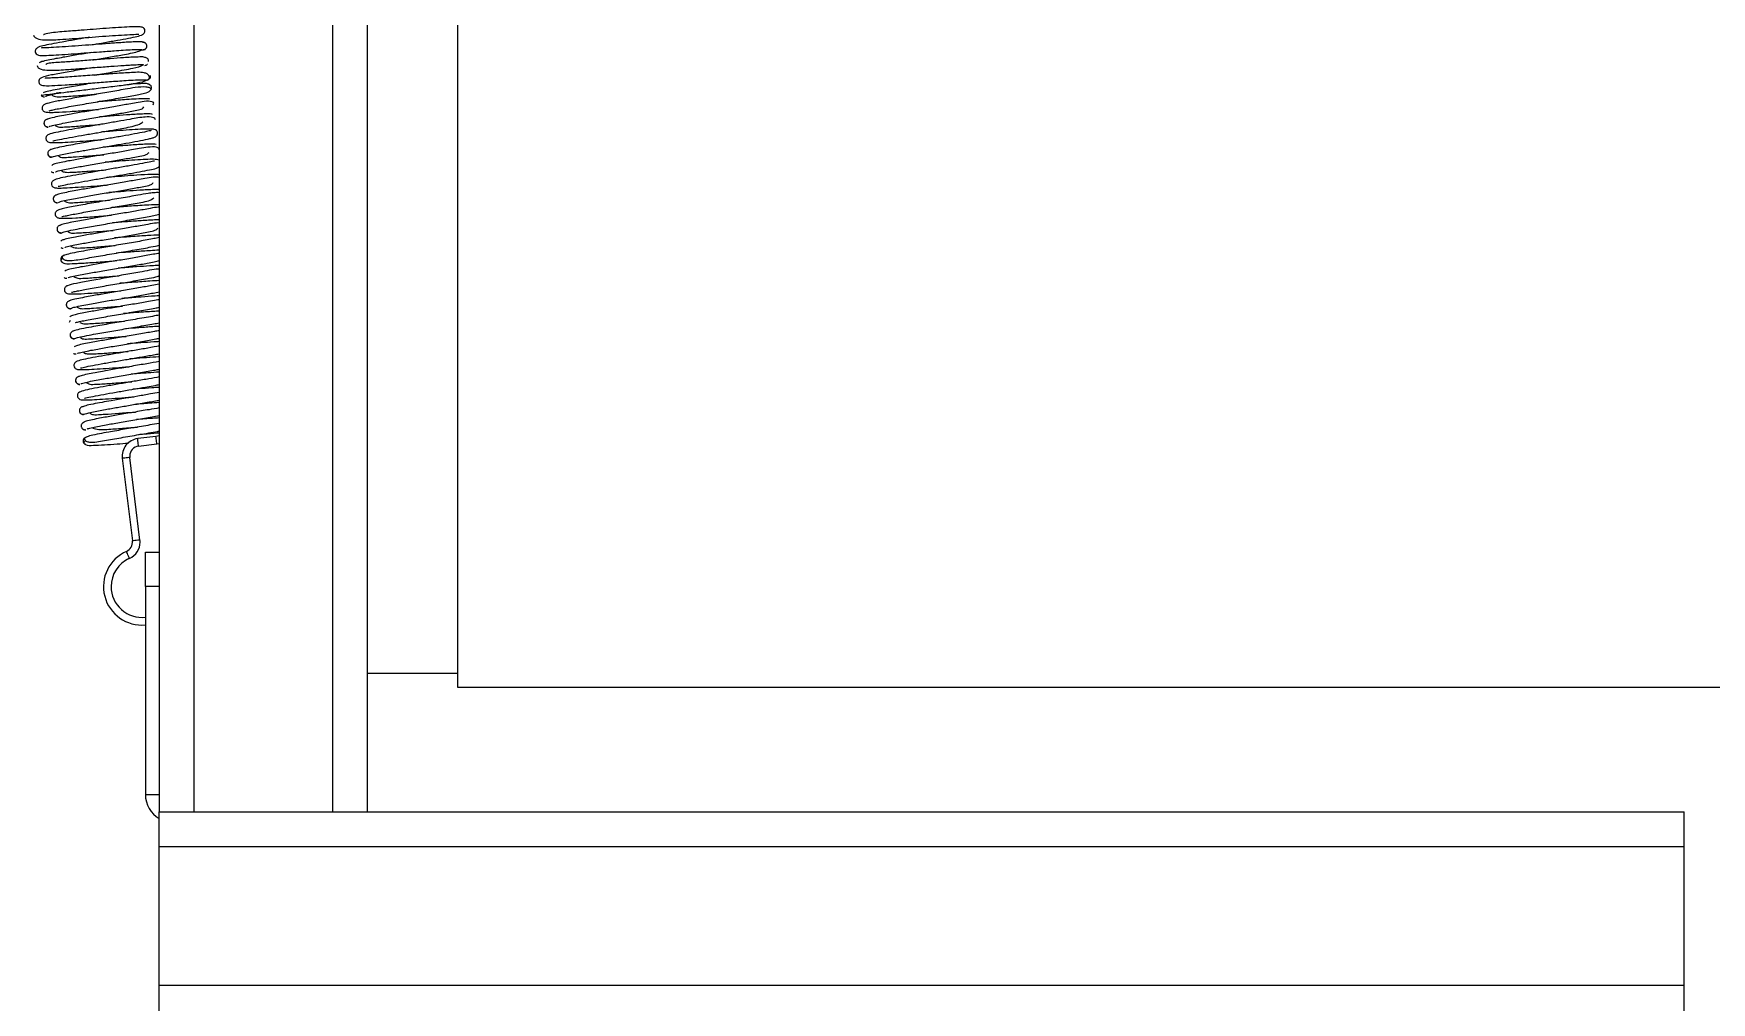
# Model space of a CAD drawing. Header units: millimetres. Extents: x 6622 to 532820, y 3370 to 359312.
# Drawn here: x 462666.9 to 462908.9, y 313597.5 to 313737.3 of the extents above; entities that cross this region are included whole.
import ezdxf

# ---------------------------------------------------------------- set-up
doc = ezdxf.new("R2010")
doc.units = ezdxf.units.MM

# ---------------------------------------------------------------- blocks, each defined once
blk = doc.blocks.new('A$C6F3A12F4')
at = {"color": 2, "linetype": 'Continuous', "lineweight": 25}
for p, q in [((982.2, 1428), (982.2, 1614)), ((1000.2, 1415), (1000.2, 1605)), ((1005.2, 1605), (1000.2, 1605)), ((1005.2, 1385), (1005.2, 1605)), ((1025.2, 1605), (1005.2, 1605)), ((1025.2, 1385), (1025.2, 1605)), ((1030.2, 1605), (1025.2, 1605)), ((67.2, 1428), (982.2, 1428)), ((980.2, 1415), (980.2, 1428)), ((600.2, 1415), (1000.2, 1415)), ((1000.2, 1410), (1000.2, 1415)), ((600.2, 1410), (1000.2, 1410)), ((1000.2, 1390), (1000.2, 1410)), ((600.2, 1390), (1000.2, 1390)), ((1000.2, 1385), (1000.2, 1390)), ((600.2, 1385), (1000.2, 1385)), ((945.95, 1385), (946.02, 1384.52)), ((947.11, 1384.65), (947.06, 1385)), ((947.43, 1382.02), (947.11, 1384.65)), ((962.7, 1383), (962.7, 1385)), ((967.7, 1385), (967.7, 1383)), ((997.7, 1383), (997.7, 1385)), ((1005.2, 1385), (1000.2, 1385)), ((1025.2, 1385), (1005.2, 1385)), ((1030.2, 1385), (1025.2, 1385)), ((946.02, 1384.52), (946.34, 1381.89)), ((960.97, 1382.22), (949.05, 1380.76)), ((967.7, 1383), (962.7, 1383)), ((967.7, 1383), (997.7, 1383)), ((949.18, 1379.67), (961.1, 1381.13)), ((929.29, 1372.16), (929.58, 1372))]:
    blk.add_line(p, q, dxfattribs=at)
at = {"color": 2, "linetype": 'Continuous', "lineweight": 25, "flags": 128}
for points in [[(947.11, 1384.65), (947.07, 1384.65), (946.95, 1384.63), (946.77, 1384.61), (946.56, 1384.58), (946.35, 1384.56), (946.18, 1384.54), (946.06, 1384.52), (946.02, 1384.52)], [(960.97, 1382.22), (960.97, 1382.18), (960.99, 1382.06), (961.01, 1381.89), (961.03, 1381.68), (961.06, 1381.47), (961.08, 1381.29), (961.09, 1381.17), (961.1, 1381.13)], [(947.43, 1382.02), (947.39, 1382.02), (947.27, 1382), (947.09, 1381.98), (946.88, 1381.96), (946.68, 1381.93), (946.5, 1381.91), (946.38, 1381.89), (946.34, 1381.89)], [(949.05, 1380.76), (949.05, 1380.72), (949.07, 1380.6), (949.09, 1380.42), (949.11, 1380.21), (949.14, 1380.01), (949.16, 1379.83), (949.18, 1379.71), (949.18, 1379.67), (949.18, 1379.67)], [(963.61, 1380.71), (963.57, 1380.7), (963.47, 1380.65), (963.3, 1380.58), (963.11, 1380.49), (962.92, 1380.41), (962.75, 1380.34), (962.64, 1380.29), (962.61, 1380.27), (962.61, 1380.27)]]:
    blk.add_lwpolyline(points, dxfattribs=at)
at = {"color": 2, "linetype": 'Continuous', "lineweight": 25}
for centre, radius, start, end in [((997.7, 1387), 4, 270, 330), ((961.28, 1379.69), 2.55, 90, 97), ((961.28, 1379.69), 2.55, 23.6015, 90), ((967.69, 1382.5), 5.55, 203.6015, 5.2203), ((967.69, 1382.5), 4.45, 270, 6.5158), ((948.87, 1382.2), 2.55, 187, 277), ((948.87, 1382.2), 1.45, 187, 270), ((948.87, 1382.2), 1.45, 270, 277), ((961.28, 1379.69), 1.45, 23.6015, 97), ((967.69, 1382.5), 4.45, 203.6015, 270)]:
    blk.add_arc(centre, radius, start, end, dxfattribs=at)
for points, knots in [([(905.7, 1369.62), (905.66, 1369.7), (905.58, 1369.86), (905.4, 1370.68), (905.21, 1371.64), (905.02, 1372.64), (904.86, 1373.57), (904.65, 1374.76), (904.38, 1376.34), (904.04, 1378.31), (903.71, 1380.24), (903.4, 1381.99), (903.16, 1383.17), (902.98, 1383.92), (902.86, 1384.32), (902.73, 1384.55), (902.56, 1384.69), (902.43, 1384.74), (902.31, 1384.76), (902.17, 1384.76), (902, 1384.7), (901.78, 1384.52), (901.7, 1384.25), (901.65, 1383.75), (901.68, 1382.73), (901.77, 1381.19), (901.89, 1379.35), (902.01, 1377.78), (902.08, 1376.88), (902.1, 1376.64)], [0, 0, 0, 0, 0.05833, 0.109588, 0.15369, 0.190557, 0.220161, 0.246859, 0.301296, 0.357241, 0.414677, 0.473643, 0.536496, 0.570158, 0.60467, 0.632485, 0.643268, 0.652102, 0.655876, 0.659285, 0.666075, 0.674072, 0.701916, 0.741452, 0.804811, 0.865094, 0.92348, 0.980277, 1, 1, 1, 1]), ([(904.69, 1384.97), (904.61, 1384.99), (904.45, 1385.02), (904.22, 1384.49), (904.25, 1383.5), (904.46, 1382.23), (904.73, 1380.8), (905.03, 1379.04), (905.41, 1376.8), (905.79, 1374.58), (906.1, 1372.85), (906.34, 1371.54), (906.55, 1370.5), (906.76, 1369.63), (906.85, 1369.54), (906.91, 1369.49)], [0, 0, 0, 0, 0.055334, 0.107542, 0.197894, 0.269915, 0.325587, 0.415977, 0.508909, 0.601914, 0.692516, 0.747709, 0.817378, 0.90178, 1, 1, 1, 1]), ([(906.17, 1385), (906.11, 1384.76), (905.99, 1384.29), (906.06, 1383.13), (906.14, 1381.56), (906.27, 1379.74), (906.39, 1378.24), (906.45, 1377.39), (906.47, 1377.18)], [0, 0, 0, 0, 0.2119341, 0.4032613, 0.5942243, 0.7744919, 0.9431186, 1, 1, 1, 1]), ([(909.92, 1370.44), (909.93, 1370.45), (909.94, 1370.47), (909.84, 1370.84), (909.66, 1371.7), (909.37, 1373.27), (909.05, 1375.1), (908.71, 1377.08), (908.38, 1379.05), (908.05, 1380.94), (907.75, 1382.64), (907.45, 1383.93), (907.39, 1384.61), (907.13, 1384.94), (907.08, 1385)], [0, 0, 0, 0, 0.030377, 0.082754, 0.185901, 0.286758, 0.384972, 0.480682, 0.5759, 0.671264, 0.770201, 0.874616, 0.97486, 1, 1, 1, 1]), ([(908.26, 1385.02), (908.24, 1384.92), (908.2, 1384.72), (908.22, 1383.66), (908.31, 1382.08), (908.45, 1380.05), (908.57, 1378.54), (908.63, 1377.67), (908.65, 1377.45)], [0, 0, 0, 0, 0.184199, 0.345122, 0.596709, 0.771509, 0.940668, 1, 1, 1, 1]), ([(908.64, 1385), (908.61, 1384.72), (908.57, 1384.18), (908.78, 1383.03), (909.03, 1381.66), (909.34, 1379.94), (909.72, 1377.72), (910.1, 1375.48), (910.41, 1373.71), (910.66, 1372.34), (910.87, 1371.24), (911.09, 1370.29), (911.18, 1370.15), (911.23, 1370.07)], [0, 0, 0, 0, 0.083634, 0.165851, 0.229402, 0.332573, 0.438659, 0.544847, 0.648282, 0.711292, 0.790799, 0.886946, 1, 1, 1, 1]), ([(910.41, 1385), (910.4, 1384.78), (910.39, 1384.35), (910.44, 1383.31), (910.52, 1381.99), (910.64, 1380.25), (910.76, 1378.66), (910.82, 1377.81), (910.83, 1377.72)], [0, 0, 0, 0, 0.191185, 0.367191, 0.506568, 0.735351, 0.970234, 1, 1, 1, 1]), ([(910.87, 1385), (910.86, 1384.99), (910.82, 1384.8), (910.86, 1384.23), (910.98, 1383.25), (911.19, 1382.07), (911.49, 1380.38), (911.86, 1378.19), (912.32, 1375.49), (912.77, 1372.97), (913.08, 1371.34), (913.31, 1370.52), (913.44, 1370.21), (913.66, 1370.03), (913.82, 1369.98), (913.95, 1369.97), (914.09, 1370), (914.25, 1370.06), (914.46, 1370.27), (914.52, 1370.58), (914.56, 1371.31), (914.49, 1372.81), (914.33, 1375.23), (914.18, 1377.13), (914.11, 1378.06), (914.11, 1378.09)], [0, 0, 0, 0, 0.002449, 0.042042, 0.076815, 0.133169, 0.174896, 0.254097, 0.336324, 0.421675, 0.513921, 0.564749, 0.60631, 0.620485, 0.626238, 0.631311, 0.636193, 0.641663, 0.654869, 0.692067, 0.739168, 0.828782, 0.914074, 0.996588, 1, 1, 1, 1]), ([(912.59, 1385), (912.59, 1384.93), (912.57, 1384.68), (912.62, 1383.65), (912.7, 1382.33), (912.81, 1380.7), (912.92, 1379.24), (913, 1378.21), (913.02, 1377.99)], [0, 0, 0, 0, 0.089729, 0.326767, 0.518337, 0.664951, 0.927209, 1, 1, 1, 1]), ([(912.97, 1385), (912.96, 1384.95), (912.93, 1384.64), (913.11, 1383.81), (913.34, 1382.51), (913.64, 1380.83), (914.02, 1378.63), (914.4, 1376.39), (914.72, 1374.58), (914.97, 1373.15), (915.19, 1372), (915.42, 1370.97), (915.52, 1370.76), (915.57, 1370.64)], [0, 0, 0, 0, 0.016647, 0.105169, 0.173408, 0.284125, 0.397991, 0.511953, 0.622949, 0.690587, 0.775881, 0.87896, 1, 1, 1, 1]), ([(916.63, 1370.96), (916.57, 1371.07), (916.48, 1371.27), (916.23, 1372.42), (916, 1373.67), (915.72, 1375.23), (915.37, 1377.26), (914.94, 1379.81), (914.51, 1382.26), (914.18, 1384.13), (914, 1384.76), (913.93, 1385)], [0, 0, 0, 0, 0.129731, 0.23897, 0.327324, 0.394842, 0.517159, 0.643868, 0.774902, 0.913439, 1, 1, 1, 1]), ([(914.77, 1385), (914.77, 1384.87), (914.77, 1384.5), (914.82, 1383.57), (914.91, 1382.21), (915.03, 1380.45), (915.14, 1378.98), (915.2, 1378.25)], [0, 0, 0, 0, 0.116405, 0.318373, 0.478466, 0.741174, 1, 1, 1, 1]), ([(915.23, 1385), (915.22, 1384.88), (915.22, 1384.44), (915.41, 1383.46), (915.66, 1382.03), (915.97, 1380.25), (916.36, 1378), (916.73, 1375.79), (917.03, 1374.08), (917.28, 1372.78), (917.49, 1371.76), (917.7, 1370.92), (917.8, 1370.85), (917.85, 1370.81)], [0, 0, 0, 0, 0.034078, 0.120614, 0.187602, 0.296499, 0.408461, 0.520508, 0.629661, 0.696172, 0.780178, 0.882086, 1, 1, 1, 1]), ([(918.74, 1371.45), (918.73, 1371.43), (918.7, 1371.4), (918.55, 1372.05), (918.36, 1372.99), (918.12, 1374.26), (917.82, 1375.97), (917.44, 1378.18), (917.12, 1380.06), (916.88, 1381.46), (916.69, 1382.51), (916.5, 1383.55), (916.32, 1384.45), (916.07, 1384.71), (915.95, 1384.84)], [0, 0, 0, 0, 0.07635, 0.17706, 0.261165, 0.328144, 0.438184, 0.551347, 0.664613, 0.720116, 0.775236, 0.841825, 0.924194, 1, 1, 1, 1]), ([(916.96, 1385), (916.98, 1384.48), (917.02, 1383.41), (917.19, 1381.04), (917.32, 1379.31), (917.38, 1378.52)], [0, 0, 0, 0, 0.335047, 0.695082, 1, 1, 1, 1]), ([(917.33, 1385), (917.35, 1384.88), (917.46, 1384.37), (917.76, 1382.8), (918.17, 1380.43), (918.6, 1377.91), (918.95, 1375.88), (919.23, 1374.28), (919.48, 1372.96), (919.73, 1371.71), (919.85, 1371.39), (919.91, 1371.22)], [0, 0, 0, 0, 0.045856, 0.188655, 0.325087, 0.456621, 0.583822, 0.654922, 0.747841, 0.862827, 1, 1, 1, 1]), ([(919.94, 1371.28), (919.94, 1371.19), (919.96, 1371.01), (920.22, 1370.93), (920.52, 1371.19), (920.69, 1371.8), (920.62, 1372.67), (920.38, 1374.13), (920.02, 1376.13), (919.56, 1378.84), (919.1, 1381.53), (918.71, 1383.74), (918.52, 1384.63), (918.44, 1385)], [0, 0, 0, 0, 0.045987, 0.093757, 0.140605, 0.185121, 0.2682, 0.344899, 0.484934, 0.620789, 0.757825, 0.899481, 1, 1, 1, 1]), ([(919.15, 1385), (919.15, 1384.96), (919.16, 1384.65), (919.21, 1383.82), (919.3, 1382.42), (919.42, 1380.73), (919.52, 1379.39), (919.57, 1378.79)], [0, 0, 0, 0, 0.034635, 0.267136, 0.451451, 0.753967, 1, 1, 1, 1]), ([(919.61, 1385), (919.65, 1384.73), (919.74, 1384.15), (919.98, 1382.88), (920.28, 1381.15), (920.66, 1378.92), (921.04, 1376.68), (921.35, 1374.93), (921.59, 1373.58), (921.81, 1372.5), (922.02, 1371.58), (922.11, 1371.46), (922.17, 1371.4)], [0, 0, 0, 0, 0.064377, 0.135537, 0.25122, 0.370164, 0.48922, 0.605198, 0.675859, 0.76505, 0.872977, 1, 1, 1, 1]), ([(923.16, 1371.85), (923.13, 1371.88), (923.07, 1371.93), (922.88, 1372.75), (922.68, 1373.77), (922.43, 1375.11), (922.12, 1376.86), (921.74, 1379.09), (921.42, 1380.97), (921.19, 1382.34), (921, 1383.36), (920.83, 1384.33), (920.7, 1384.77), (920.63, 1385)], [0, 0, 0, 0, 0.109395, 0.216785, 0.306245, 0.377401, 0.494361, 0.614635, 0.735004, 0.793997, 0.852572, 0.923376, 1, 1, 1, 1]), ([(921.35, 1385), (921.35, 1384.88), (921.36, 1384.51), (921.43, 1383.43), (921.55, 1381.74), (921.67, 1380.1), (921.74, 1379.2), (921.75, 1379.06)], [0, 0, 0, 0, 0.086768, 0.283384, 0.606061, 0.93732, 1, 1, 1, 1]), ([(921.87, 1385), (921.87, 1384.94), (921.91, 1384.2), (922.31, 1382.44), (922.72, 1379.85), (923.16, 1377.3), (923.58, 1374.88), (923.96, 1372.87), (924.2, 1371.89), (924.39, 1371.5), (924.63, 1371.35), (924.79, 1371.32), (924.93, 1371.32), (925.05, 1371.35), (925.19, 1371.42), (925.38, 1371.62), (925.47, 1372.06), (925.47, 1373.11), (925.35, 1375.15), (925.19, 1377.36), (925.07, 1378.84), (925.03, 1379.44)], [0, 0, 0, 0, 0.0095439, 0.1126099, 0.1922082, 0.2746813, 0.3601062, 0.4496464, 0.5467253, 0.5841434, 0.5971673, 0.6025975, 0.6075129, 0.6126391, 0.6184303, 0.6323922, 0.6713463, 0.767699, 0.8566416, 0.9417751, 1, 1, 1, 1]), ([(925.19, 1372.34), (925.2, 1372.34), (925.25, 1372.33), (925.13, 1372.71), (924.96, 1373.56), (924.64, 1375.22), (924.22, 1377.62), (923.8, 1380.12), (923.45, 1382.16), (923.17, 1383.69), (923.02, 1384.62), (922.85, 1384.91), (922.8, 1385)], [0, 0, 0, 0, 0.028748, 0.112989, 0.195072, 0.350393, 0.499439, 0.643355, 0.782559, 0.860202, 0.959868, 1, 1, 1, 1]), ([(923.54, 1385), (923.54, 1384.99), (923.55, 1384.65), (923.61, 1383.76), (923.72, 1382.18), (923.83, 1380.67), (923.91, 1379.6), (923.93, 1379.33)], [0, 0, 0, 0, 0.011139, 0.286241, 0.496754, 0.873274, 1, 1, 1, 1]), ([(924.05, 1385), (924.05, 1384.98), (924.1, 1384.67), (924.29, 1383.71), (924.58, 1382.05), (924.96, 1379.83), (925.34, 1377.59), (925.66, 1375.79), (925.91, 1374.39), (926.13, 1373.26), (926.35, 1372.25), (926.45, 1372.07), (926.5, 1371.97)], [0, 0, 0, 0, 0.004334, 0.080115, 0.203291, 0.329964, 0.456754, 0.58024, 0.655496, 0.750421, 0.865176, 1, 1, 1, 1]), ([(927.55, 1372.31), (927.5, 1372.38), (927.42, 1372.52), (927.21, 1373.47), (926.99, 1374.57), (926.74, 1375.97), (926.43, 1377.76), (926.05, 1380.01), (925.73, 1381.86), (925.49, 1383.21), (925.32, 1384.19), (925.21, 1384.72), (925.16, 1385)], [0, 0, 0, 0, 0.133728, 0.248517, 0.344014, 0.419954, 0.544753, 0.673109, 0.801575, 0.864521, 0.927041, 1, 1, 1, 1]), ([(925.74, 1385), (925.74, 1384.97), (925.75, 1384.66), (925.82, 1383.64), (925.94, 1381.91), (926.06, 1380.38), (926.12, 1379.61), (926.12, 1379.59)], [0, 0, 0, 0, 0.0233029, 0.2471575, 0.6144298, 0.9914884, 1, 1, 1, 1]), ([(926.3, 1385), (926.32, 1384.86), (926.39, 1384.39), (926.61, 1383.23), (926.91, 1381.45), (927.3, 1379.19), (927.68, 1376.99), (927.97, 1375.3), (928.21, 1374.02), (928.42, 1373.02), (928.64, 1372.18), (928.75, 1372.13), (928.82, 1372.1)], [0, 0, 0, 0, 0.031158, 0.104559, 0.224023, 0.346854, 0.469776, 0.589524, 0.662519, 0.754809, 0.867008, 1, 1, 1, 1]), ([(929.55, 1372.9), (929.56, 1372.9), (929.61, 1372.9), (929.47, 1373.31), (929.3, 1374.24), (928.96, 1376), (928.54, 1378.47), (928.11, 1381), (927.76, 1382.99), (927.53, 1384.34), (927.42, 1384.8), (927.37, 1385)], [0, 0, 0, 0, 0.019965, 0.119154, 0.213323, 0.38458, 0.546779, 0.703356, 0.854772, 0.938785, 1, 1, 1, 1]), ([(927.94, 1385), (927.96, 1384.72), (928, 1383.85), (928.14, 1382), (928.25, 1380.49), (928.3, 1379.86)], [0, 0, 0, 0, 0.211621, 0.668407, 1, 1, 1, 1]), ([(928.51, 1385), (928.54, 1384.86), (928.69, 1384.08), (929.01, 1382.21), (929.47, 1379.56), (929.84, 1377.39), (930.13, 1375.72), (930.39, 1374.35), (930.66, 1373.02), (930.78, 1372.71), (930.84, 1372.54)], [0, 0, 0, 0, 0.03685, 0.201652, 0.360168, 0.513104, 0.59414, 0.70137, 0.836596, 1, 1, 1, 1]), ([(931.9, 1372.84), (931.85, 1372.97), (931.74, 1373.23), (931.49, 1374.42), (931.25, 1375.71), (930.97, 1377.3), (930.62, 1379.34), (930.19, 1381.85), (929.84, 1383.87), (929.68, 1384.74), (929.63, 1385)], [0, 0, 0, 0, 0.156019, 0.287425, 0.393796, 0.475156, 0.622077, 0.774254, 0.931639, 1, 1, 1, 1]), ([(930.14, 1385), (930.16, 1384.7), (930.21, 1383.83), (930.33, 1382.17), (930.44, 1380.78), (930.49, 1380.13)], [0, 0, 0, 0, 0.214165, 0.631881, 1, 1, 1, 1]), ([(930.75, 1385), (930.79, 1384.77), (930.94, 1383.96), (931.22, 1382.34), (931.6, 1380.11), (931.98, 1377.88), (932.29, 1376.15), (932.53, 1374.81), (932.74, 1373.76), (932.96, 1372.87), (933.05, 1372.77), (933.1, 1372.72)], [0, 0, 0, 0, 0.050156, 0.177173, 0.307765, 0.438476, 0.565818, 0.643417, 0.741414, 0.86011, 1, 1, 1, 1]), ([(934.07, 1373.24), (934.04, 1373.25), (933.99, 1373.27), (933.81, 1374.02), (933.62, 1375.01), (933.37, 1376.32), (933.07, 1378.06), (932.69, 1380.28), (932.37, 1382.16), (932.13, 1383.54), (931.98, 1384.4), (931.89, 1384.83), (931.86, 1385)], [0, 0, 0, 0, 0.113426, 0.235361, 0.33703, 0.417939, 0.550953, 0.687737, 0.82463, 0.891722, 0.958341, 1, 1, 1, 1]), ([(932.34, 1385), (932.35, 1384.87), (932.38, 1384.26), (932.48, 1382.85), (932.59, 1381.39), (932.65, 1380.58), (932.67, 1380.4)], [0, 0, 0, 0, 0.103724, 0.5099, 0.890035, 1, 1, 1, 1]), ([(932.98, 1385), (933, 1384.89), (933.11, 1384.29), (933.36, 1382.88), (933.69, 1380.93), (934.03, 1378.94), (934.36, 1377.04), (934.66, 1375.34), (934.93, 1374.03), (935.08, 1373.33), (935.34, 1372.81), (935.82, 1372.6), (936.22, 1372.81), (936.37, 1373.23), (936.39, 1373.84), (936.36, 1374.82), (936.27, 1376.38), (936.14, 1378.2), (936.03, 1379.7), (935.96, 1380.55), (935.95, 1380.77)], [0, 0, 0, 0, 0.016119, 0.087002, 0.155961, 0.224539, 0.293244, 0.364666, 0.440222, 0.511087, 0.542291, 0.57275, 0.602824, 0.645955, 0.693952, 0.768176, 0.841932, 0.911746, 0.977118, 1, 1, 1, 1]), ([(936.13, 1373.66), (936.13, 1373.67), (936.14, 1373.69), (936.04, 1374.08), (935.86, 1374.97), (935.56, 1376.56), (935.24, 1378.41), (934.9, 1380.38), (934.56, 1382.35), (934.29, 1383.95), (934.15, 1384.73), (934.1, 1385)], [0, 0, 0, 0, 0.043429, 0.11754, 0.261932, 0.401292, 0.536723, 0.668632, 0.799882, 0.93133, 1, 1, 1, 1]), ([(934.54, 1385), (934.54, 1384.97), (934.57, 1384.48), (934.67, 1383.15), (934.77, 1381.7), (934.84, 1380.86), (934.85, 1380.66)], [0, 0, 0, 0, 0.027066, 0.456841, 0.872663, 1, 1, 1, 1]), ([(935.21, 1385), (935.32, 1384.42), (935.53, 1383.2), (935.91, 1381.01), (936.29, 1378.78), (936.6, 1377), (936.85, 1375.62), (937.07, 1374.51), (937.29, 1373.54), (937.38, 1373.38), (937.43, 1373.29)], [0, 0, 0, 0, 0.125191, 0.264212, 0.403361, 0.538894, 0.621496, 0.725726, 0.851785, 1, 1, 1, 1]), ([(938.46, 1373.67), (938.42, 1373.72), (938.35, 1373.83), (938.14, 1374.73), (937.93, 1375.8), (937.68, 1377.17), (937.37, 1378.95), (936.99, 1381.19), (936.67, 1383.05), (936.46, 1384.3), (936.37, 1384.8), (936.33, 1385)], [0, 0, 0, 0, 0.14524, 0.272372, 0.378198, 0.462368, 0.600721, 0.743017, 0.88543, 0.955214, 1, 1, 1, 1]), ([(936.74, 1385), (936.78, 1384.47), (936.86, 1383.29), (936.97, 1381.82), (937.03, 1381), (937.04, 1380.94)], [0, 0, 0, 0, 0.425517, 0.952412, 1, 1, 1, 1]), ([(937.44, 1385), (937.53, 1384.51), (937.72, 1383.47), (938.03, 1381.63), (938.37, 1379.66), (938.7, 1377.72), (939.01, 1375.97), (939.31, 1374.49), (939.5, 1373.74), (939.68, 1373.4), (939.85, 1373.26), (940, 1373.2), (940.22, 1373.19), (940.41, 1373.26), (940.8, 1373.57), (940.72, 1374.04), (940.74, 1375.22), (940.64, 1376.75), (940.52, 1378.58), (940.4, 1380.15), (940.33, 1381.07), (940.31, 1381.31)], [0, 0, 0, 0, 0.059664, 0.127667, 0.197585, 0.269442, 0.343333, 0.422833, 0.509184, 0.543128, 0.555945, 0.566362, 0.574947, 0.583827, 0.594432, 0.678668, 0.756183, 0.830809, 0.903375, 0.974091, 1, 1, 1, 1]), ([(940.5, 1374.21), (940.49, 1374.25), (940.49, 1374.36), (940.24, 1375.39), (939.97, 1376.89), (939.65, 1378.7), (939.33, 1380.54), (939.07, 1382.09), (938.85, 1383.36), (938.69, 1384.28), (938.58, 1384.8), (938.54, 1385)], [0, 0, 0, 0, 0.101688, 0.250313, 0.398887, 0.539261, 0.670697, 0.792828, 0.86015, 0.946967, 1, 1, 1, 1]), ([(938.94, 1385), (938.97, 1384.65), (939.03, 1383.72), (939.13, 1382.38), (939.2, 1381.46), (939.22, 1381.2)], [0, 0, 0, 0, 0.3085, 0.809171, 1, 1, 1, 1]), ([(939.68, 1385), (939.75, 1384.59), (939.92, 1383.63), (940.21, 1381.95), (940.54, 1380), (940.84, 1378.23), (941.13, 1376.64), (941.37, 1375.33), (941.61, 1374.22), (941.72, 1373.99), (941.77, 1373.87)], [0, 0, 0, 0, 0.093826, 0.217754, 0.332861, 0.478234, 0.579749, 0.700457, 0.840501, 1, 1, 1, 1]), ([(942.83, 1374.18), (942.79, 1374.26), (942.71, 1374.4), (942.53, 1375.2), (942.34, 1376.15), (942.15, 1377.14), (941.99, 1378.07), (941.78, 1379.25), (941.51, 1380.83), (941.18, 1382.79), (940.93, 1384.24), (940.81, 1384.89), (940.79, 1385)], [0, 0, 0, 0, 0.13691, 0.257262, 0.360822, 0.447423, 0.516971, 0.579709, 0.707638, 0.839117, 0.974141, 1, 1, 1, 1]), ([(941.14, 1385), (941.18, 1384.53), (941.25, 1383.43), (941.35, 1382.18), (941.4, 1381.47)], [0, 0, 0, 0, 0.430718, 1, 1, 1, 1]), ([(941.91, 1385), (941.99, 1384.52), (942.19, 1383.36), (942.55, 1381.28), (942.92, 1379.07), (943.23, 1377.36), (943.47, 1376.05), (943.68, 1375.01), (943.89, 1374.15), (943.99, 1374.07), (944.04, 1374.03)], [0, 0, 0, 0, 0.102787, 0.245366, 0.38807, 0.527103, 0.611854, 0.718965, 0.848889, 1, 1, 1, 1]), ([(944.96, 1374.62), (944.95, 1374.62), (944.91, 1374.61), (944.75, 1375.29), (944.55, 1376.25), (944.31, 1377.53), (944.01, 1379.24), (943.63, 1381.46), (943.31, 1383.33), (943.11, 1384.5), (943.04, 1384.91), (943.02, 1385)], [0, 0, 0, 0, 0.112077, 0.247701, 0.360935, 0.451119, 0.599415, 0.751918, 0.904549, 0.979353, 1, 1, 1, 1]), ([(943.35, 1385), (943.37, 1384.68), (943.44, 1383.7), (943.53, 1382.52), (943.59, 1381.73)], [0, 0, 0, 0, 0.327111, 1, 1, 1, 1]), ([(944.14, 1385), (944.21, 1384.56), (944.42, 1383.37), (944.79, 1381.18), (945.14, 1379.16), (945.42, 1377.56), (945.67, 1376.23), (945.93, 1374.95), (946.05, 1374.63), (946.11, 1374.45)], [0, 0, 0, 0, 0.1053874, 0.2797039, 0.4482774, 0.5425277, 0.6657255, 0.8181565, 1, 1, 1, 1]), ([(946.14, 1374.49), (946.15, 1374.4), (946.17, 1374.22), (946.44, 1374.14), (946.73, 1374.42), (946.89, 1375.04), (946.82, 1375.92), (946.58, 1377.39), (946.21, 1379.42), (945.76, 1382.09), (945.42, 1384.08), (945.27, 1384.91), (945.25, 1385)], [0, 0, 0, 0, 0.0618331, 0.1251472, 0.1868559, 0.2449988, 0.3520639, 0.4507203, 0.6301011, 0.8038876, 0.9792169, 1, 1, 1, 1]), ([(945.55, 1385), (945.56, 1384.89), (945.6, 1384.23), (945.68, 1383.16), (945.75, 1382.26), (945.77, 1382.01)], [0, 0, 0, 0, 0.1313141, 0.7519747, 1, 1, 1, 1]), ([(889.52, 1375.1), (889.43, 1375.62), (889.23, 1376.8), (888.92, 1378.57), (888.62, 1380.28), (888.35, 1381.58), (888.2, 1382.27), (887.95, 1382.78), (887.5, 1383), (887.08, 1382.82), (886.91, 1382.38), (886.89, 1381.77), (886.92, 1380.78), (887.02, 1379.21), (887.14, 1377.4), (887.28, 1375.53), (887.4, 1373.98), (887.5, 1372.68), (887.58, 1371.51), (887.69, 1370.24), (887.82, 1369.11), (887.97, 1368.45), (888.07, 1368.32), (888.09, 1368.3)], [0, 0, 0, 0, 0.04797, 0.108164, 0.170766, 0.237069, 0.299003, 0.325875, 0.352038, 0.378487, 0.416964, 0.459402, 0.524474, 0.58906, 0.650235, 0.707548, 0.760722, 0.790234, 0.828491, 0.875224, 0.929946, 0.992002, 1, 1, 1, 1]), ([(888.43, 1374.94), (888.53, 1374.39), (888.73, 1373.17), (889.04, 1371.39), (889.34, 1369.71), (889.61, 1368.42), (889.75, 1367.71), (890.05, 1367.23), (890.39, 1367.09), (890.74, 1367.14), (891.12, 1367.58), (891.04, 1368.09), (891.03, 1369.3), (890.93, 1370.88), (890.8, 1372.71), (890.66, 1374.58), (890.51, 1376.56), (890.38, 1378.34), (890.27, 1379.92), (890.2, 1381.21), (890.17, 1382.29), (890.21, 1382.5), (890.23, 1382.61)], [0, 0, 0, 0, 0.0474733, 0.1036909, 0.1619958, 0.2235372, 0.2827898, 0.3102896, 0.3238892, 0.336932, 0.3603928, 0.4318098, 0.4927284, 0.5535443, 0.6109314, 0.6646123, 0.7144222, 0.7773337, 0.8210593, 0.8728126, 0.9324974, 1, 1, 1, 1]), ([(889.14, 1382.7), (889.11, 1382.59), (889.07, 1382.4), (889.09, 1381.55), (889.13, 1380.55), (889.2, 1379.54), (889.26, 1378.6), (889.35, 1377.4), (889.47, 1375.81), (889.62, 1373.82), (889.76, 1371.86), (889.88, 1370.06), (889.94, 1368.87), (889.97, 1368.26), (889.95, 1367.99), (889.98, 1368.01), (889.99, 1368.01)], [0, 0, 0, 0, 0.096518, 0.180753, 0.252871, 0.312949, 0.361113, 0.40441, 0.492572, 0.583074, 0.676107, 0.771756, 0.874231, 0.929011, 0.984195, 1, 1, 1, 1]), ([(889.25, 1382.97), (889.23, 1382.96), (889.17, 1382.89), (889.13, 1382.74), (889.12, 1382.62), (889.12, 1382.57)], [0, 0, 0, 0, 0.129597, 0.597934, 1, 1, 1, 1]), ([(890.21, 1382.67), (890.21, 1382.73), (890.19, 1382.85), (890.09, 1383.03), (889.93, 1383.16), (889.77, 1383.21), (889.64, 1383.21), (889.5, 1383.19), (889.39, 1383.13), (889.3, 1383.04), (889.21, 1382.93), (889.15, 1382.77), (889.16, 1382.66), (889.16, 1382.6)], [0, 0, 0, 0, 0.10712, 0.231424, 0.372216, 0.447099, 0.52272, 0.597225, 0.668872, 0.736341, 0.798875, 0.908228, 1, 1, 1, 1]), ([(890.25, 1382.72), (890.24, 1382.77), (890.22, 1382.88), (890.13, 1383.02), (890.01, 1383.12), (889.9, 1383.18), (889.79, 1383.21), (889.71, 1383.21), (889.68, 1383.21)], [0, 0, 0, 0, 0.201539, 0.443058, 0.58157, 0.731183, 0.890174, 1, 1, 1, 1]), ([(891.7, 1375.37), (891.69, 1375.42), (891.56, 1376.21), (891.3, 1377.76), (890.9, 1379.95), (890.62, 1381.66), (890.32, 1382.32), (890.22, 1382.54)], [0, 0, 0, 0, 0.017197, 0.265966, 0.508255, 0.84202, 1, 1, 1, 1]), ([(891.4, 1383.12), (891.35, 1383.06), (891.26, 1382.96), (891.26, 1382.06), (891.31, 1381), (891.39, 1379.67), (891.51, 1377.93), (891.68, 1375.69), (891.82, 1373.78), (891.93, 1372.37), (892, 1371.31), (892.07, 1370.23), (892.15, 1369.24), (892.21, 1368.72), (892.34, 1368.66), (892.36, 1368.65)], [0, 0, 0, 0, 0.112609, 0.207585, 0.285602, 0.347158, 0.447837, 0.551164, 0.654411, 0.704934, 0.755092, 0.816382, 0.893341, 0.984844, 1, 1, 1, 1]), ([(891.91, 1383.46), (891.89, 1383.46), (891.82, 1383.47), (891.71, 1383.44), (891.55, 1383.37), (891.41, 1383.23), (891.33, 1383.04), (891.33, 1382.93), (891.33, 1382.87)], [0, 0, 0, 0, 0.058877, 0.19373, 0.327569, 0.580214, 0.804846, 1, 1, 1, 1]), ([(892.48, 1382.94), (892.47, 1382.99), (892.44, 1383.11), (892.38, 1383.24), (892.31, 1383.28), (892.31, 1383.29)], [0, 0, 0, 0, 0.436629, 0.952967, 1, 1, 1, 1]), ([(892.5, 1367.38), (892.61, 1367.4), (892.82, 1367.45), (893.11, 1368.03), (893.24, 1369.26), (893.11, 1371.19), (892.95, 1373.5), (892.78, 1375.77), (892.61, 1378.01), (892.49, 1379.74), (892.41, 1381.04), (892.36, 1382.01), (892.36, 1382.71), (892.4, 1382.72), (892.42, 1382.72)], [0, 0, 0, 0, 0.058098, 0.111059, 0.201503, 0.331364, 0.425642, 0.522435, 0.619135, 0.713136, 0.770192, 0.841669, 0.927176, 1, 1, 1, 1]), ([(893.89, 1375.64), (893.86, 1375.79), (893.69, 1376.79), (893.34, 1378.84), (892.94, 1381.03), (892.62, 1382.37), (892.41, 1382.68), (892.4, 1382.69)], [0, 0, 0, 0, 0.055241, 0.353629, 0.720009, 0.990672, 1, 1, 1, 1]), ([(892.8, 1375.48), (892.89, 1374.92), (893.14, 1373.5), (893.51, 1371.33), (893.89, 1369.28), (894.15, 1368.22), (894.35, 1367.81), (894.58, 1367.66), (894.73, 1367.63), (894.85, 1367.63), (894.99, 1367.65), (895.13, 1367.72), (895.33, 1367.92), (895.42, 1368.34), (895.42, 1369.32), (895.31, 1371.32), (895.13, 1373.75), (894.94, 1376.32), (894.78, 1378.4), (894.67, 1380.03), (894.59, 1381.37), (894.53, 1382.65), (894.57, 1382.97), (894.58, 1383.14)], [0, 0, 0, 0, 0.048116, 0.122713, 0.200871, 0.286719, 0.3218, 0.334345, 0.339506, 0.344031, 0.348293, 0.352945, 0.364014, 0.395921, 0.479729, 0.558029, 0.632933, 0.705218, 0.774983, 0.813501, 0.863859, 0.926093, 1, 1, 1, 1]), ([(894.61, 1383.26), (894.57, 1383.36), (894.51, 1383.51), (894.27, 1383.61), (893.99, 1383.57), (893.69, 1383.3), (893.42, 1382.42), (893.52, 1380.9), (893.68, 1378.38), (893.88, 1375.67), (894.09, 1372.96), (894.23, 1370.94), (894.29, 1369.65), (894.33, 1368.95), (894.3, 1368.53), (894.35, 1368.55), (894.36, 1368.55)], [0, 0, 0, 0, 0.037574, 0.057573, 0.078164, 0.11935, 0.158979, 0.300318, 0.422952, 0.540818, 0.659443, 0.782169, 0.845764, 0.911006, 0.977486, 1, 1, 1, 1]), ([(895.18, 1380.92), (895.07, 1381.51), (894.86, 1382.62), (894.55, 1383.42), (894.23, 1383.78), (894.04, 1383.73), (893.94, 1383.71)], [0, 0, 0, 0, 0.3439557, 0.6394392, 0.8112839, 1, 1, 1, 1]), ([(895.27, 1383.6), (895.21, 1383.56), (895.11, 1383.48), (895.11, 1382.62), (895.14, 1381.75), (895.17, 1381.13), (895.19, 1380.93)], [0, 0, 0, 0, 0.350312, 0.646028, 0.889533, 1, 1, 1, 1]), ([(898.99, 1369.12), (899, 1369.12), (899.05, 1369.11), (898.92, 1369.51), (898.78, 1370.2), (898.53, 1371.47), (898.18, 1373.46), (897.72, 1376.15), (897.27, 1378.81), (896.83, 1381.3), (896.54, 1382.64), (896.34, 1383.61), (895.84, 1383.87), (895.61, 1383.88), (895.44, 1383.82), (895.31, 1383.72), (895.2, 1383.55), (895.19, 1383.41), (895.18, 1383.33)], [0, 0, 0, 0, 0.022449, 0.088737, 0.153791, 0.217201, 0.339573, 0.457855, 0.575382, 0.696876, 0.832125, 0.910653, 0.933744, 0.945651, 0.95747, 0.968941, 0.979883, 1, 1, 1, 1]), ([(895.97, 1383.89), (895.89, 1383.84), (895.72, 1383.76), (895.54, 1382.95), (895.64, 1381.7), (895.9, 1380.21), (896.19, 1378.57), (896.55, 1376.51), (896.98, 1373.98), (897.4, 1371.57), (897.7, 1369.97), (897.92, 1369), (898.07, 1368.54), (898.19, 1368.27), (898.44, 1368.13), (898.59, 1368.1), (898.73, 1368.1), (898.85, 1368.13), (898.99, 1368.21), (899.18, 1368.4), (899.24, 1368.72), (899.27, 1369.27), (899.24, 1370.33), (899.14, 1372.01), (898.98, 1374.21), (898.87, 1375.65), (898.83, 1376.22)], [0, 0, 0, 0, 0.04181, 0.080872, 0.147146, 0.198448, 0.236649, 0.305314, 0.376458, 0.45018, 0.527245, 0.56811, 0.610013, 0.641416, 0.652311, 0.656889, 0.661084, 0.665536, 0.670616, 0.682964, 0.717491, 0.760867, 0.802299, 0.879224, 0.952643, 1, 1, 1, 1]), ([(897.34, 1383.66), (897.32, 1383.49), (897.27, 1383.17), (897.33, 1381.82), (897.41, 1380.43), (897.53, 1378.75), (897.64, 1377.28), (897.72, 1376.27), (897.73, 1376.11)], [0, 0, 0, 0, 0.244513, 0.446849, 0.607333, 0.728637, 0.95761, 1, 1, 1, 1]), ([(898.16, 1384.12), (898.07, 1384.17), (897.91, 1384.28), (897.64, 1383.87), (897.64, 1382.97), (897.85, 1381.78), (898.1, 1380.42), (898.4, 1378.72), (898.78, 1376.5), (899.16, 1374.26), (899.47, 1372.48), (899.72, 1371.09), (899.94, 1369.98), (900.16, 1369), (900.25, 1368.83), (900.3, 1368.74)], [0, 0, 0, 0, 0.0550937, 0.1073761, 0.1981059, 0.2702734, 0.3259579, 0.4162324, 0.5090618, 0.6019814, 0.692487, 0.7476159, 0.81716, 0.9012212, 1, 1, 1, 1]), ([(901.34, 1369.1), (901.3, 1369.16), (901.22, 1369.28), (901.02, 1370.2), (900.8, 1371.29), (900.55, 1372.66), (900.24, 1374.45), (899.86, 1376.69), (899.54, 1378.55), (899.31, 1379.9), (899.13, 1380.9), (898.94, 1381.85), (898.8, 1382.57), (898.57, 1382.72), (898.47, 1382.79)], [0, 0, 0, 0, 0.115371, 0.214437, 0.296874, 0.362405, 0.470088, 0.580826, 0.69165, 0.745965, 0.799892, 0.864882, 0.944918, 1, 1, 1, 1]), ([(899.57, 1384.04), (899.54, 1383.98), (899.47, 1383.86), (899.48, 1382.95), (899.53, 1381.89), (899.61, 1380.54), (899.73, 1378.79), (899.85, 1377.23), (899.91, 1376.43), (899.91, 1376.38)], [0, 0, 0, 0, 0.199039, 0.368233, 0.507973, 0.618699, 0.800469, 0.987099, 1, 1, 1, 1]), ([(900.33, 1384.44), (900.26, 1384.44), (900.13, 1384.43), (899.92, 1383.97), (899.89, 1382.84), (900.21, 1381.07), (900.57, 1379.05), (900.9, 1377.13), (901.24, 1375.15), (901.57, 1373.21), (901.89, 1371.44), (902.18, 1369.94), (902.38, 1369.18), (902.56, 1368.84), (902.73, 1368.7), (902.89, 1368.64), (903.11, 1368.63), (903.38, 1368.74), (903.62, 1369.07), (903.63, 1369.53), (903.62, 1370.64), (903.53, 1372.15), (903.4, 1373.97), (903.28, 1375.56), (903.21, 1376.49), (903.19, 1376.75)], [0, 0, 0, 0, 0.032537, 0.063597, 0.11885, 0.201482, 0.256943, 0.310549, 0.365663, 0.422343, 0.480677, 0.543977, 0.61333, 0.640244, 0.650259, 0.658333, 0.665016, 0.67208, 0.690466, 0.746254, 0.806488, 0.865135, 0.922323, 0.978074, 1, 1, 1, 1]), ([(903.38, 1369.64), (903.37, 1369.69), (903.36, 1369.82), (903.11, 1370.87), (902.83, 1372.39), (902.51, 1374.2), (902.2, 1376.05), (901.94, 1377.59), (901.72, 1378.87), (901.52, 1379.99), (901.27, 1381.17), (901.01, 1382.13), (900.74, 1382.49), (900.63, 1382.65)], [0, 0, 0, 0, 0.08428, 0.201476, 0.318566, 0.429334, 0.533112, 0.629533, 0.682596, 0.750806, 0.833412, 0.929388, 1, 1, 1, 1]), ([(901.89, 1383.81), (901.9, 1383.75), (901.93, 1383.63), (902.16, 1382.61), (902.44, 1381.1), (902.76, 1379.3), (903.07, 1377.45), (903.41, 1375.5), (903.71, 1373.72), (904, 1372.13), (904.25, 1370.81), (904.49, 1369.69), (904.59, 1369.44), (904.64, 1369.32)], [0, 0, 0, 0, 0.072121, 0.170686, 0.269607, 0.362805, 0.44999, 0.530975, 0.633225, 0.704611, 0.789475, 0.887909, 1, 1, 1, 1]), ([(903.91, 1384.53), (903.88, 1384.43), (903.83, 1384.26), (903.85, 1383.27), (903.91, 1382.14), (904, 1380.74), (904.12, 1379.02), (904.23, 1377.59), (904.28, 1376.91)], [0, 0, 0, 0, 0.205175, 0.379756, 0.524112, 0.638572, 0.826421, 1, 1, 1, 1]), ([(907.85, 1370.05), (907.83, 1370.05), (907.79, 1370.05), (907.62, 1370.76), (907.42, 1371.74), (907.18, 1373.03), (906.88, 1374.76), (906.5, 1376.98), (906.18, 1378.86), (905.94, 1380.25), (905.75, 1381.29), (905.56, 1382.31), (905.39, 1383.17), (905.14, 1383.41), (905.03, 1383.52)], [0, 0, 0, 0, 0.086572, 0.186812, 0.270406, 0.336928, 0.446207, 0.558577, 0.671048, 0.726166, 0.780897, 0.846932, 0.928462, 1, 1, 1, 1]), ([(906.29, 1384.29), (906.29, 1384.29), (906.26, 1384.28), (906.36, 1383.92), (906.54, 1383.05), (906.84, 1381.45), (907.16, 1379.6), (907.5, 1377.63), (907.84, 1375.64), (908.17, 1373.76), (908.47, 1372.06), (908.74, 1370.77), (908.88, 1370.09), (909.14, 1369.62), (909.44, 1369.46), (909.75, 1369.44), (910.06, 1369.65), (910.17, 1370.05), (910.19, 1370.65), (910.15, 1371.65), (910.06, 1373.23), (909.93, 1375.05), (909.82, 1376.54), (909.76, 1377.36), (909.74, 1377.56)], [0, 0, 0, 0, 0.015093, 0.048302, 0.112703, 0.174241, 0.233895, 0.291913, 0.349599, 0.407382, 0.467481, 0.531112, 0.590644, 0.616811, 0.629764, 0.64284, 0.668271, 0.70447, 0.744863, 0.807254, 0.869249, 0.927979, 0.982985, 1, 1, 1, 1]), ([(912.26, 1370.48), (912.22, 1370.52), (912.15, 1370.61), (911.95, 1371.47), (911.74, 1372.53), (911.49, 1373.89), (911.18, 1375.66), (910.8, 1377.9), (910.48, 1379.77), (910.24, 1381.13), (910.07, 1382.14), (909.88, 1383.11), (909.73, 1383.87), (909.49, 1384.05), (909.39, 1384.12)], [0, 0, 0, 0, 0.108625, 0.207723, 0.290225, 0.355823, 0.463629, 0.574494, 0.685442, 0.73982, 0.793809, 0.858978, 0.939419, 1, 1, 1, 1]), ([(914.29, 1370.96), (914.3, 1370.98), (914.3, 1371.03), (914.21, 1371.4), (914.02, 1372.31), (913.7, 1374), (913.28, 1376.42), (912.86, 1378.93), (912.51, 1380.95), (912.23, 1382.48), (912.02, 1383.62), (911.75, 1384.01), (911.6, 1384.22)], [0, 0, 0, 0, 0.032611, 0.112602, 0.18975, 0.333559, 0.471003, 0.603744, 0.732138, 0.803687, 0.895372, 1, 1, 1, 1]), ([(888.13, 1366.87), (888.23, 1366.9), (888.4, 1366.97), (888.68, 1367.47), (888.86, 1368.6), (888.77, 1370.37), (888.62, 1372.4), (888.48, 1374.34), (888.32, 1376.34), (888.18, 1378.29), (888.06, 1380.08), (888.01, 1381.26), (887.98, 1381.83), (888.01, 1382.07), (887.97, 1382.04), (887.96, 1382.04)], [0, 0, 0, 0, 0.05374, 0.103496, 0.190452, 0.321979, 0.412472, 0.500068, 0.590004, 0.682628, 0.7781, 0.881236, 0.936642, 0.991577, 1, 1, 1, 1]), ([(896.57, 1369.67), (896.56, 1369.79), (896.5, 1370.2), (896.33, 1371.65), (896.06, 1373.79), (895.77, 1376.22), (895.51, 1378.27), (895.35, 1379.65), (895.26, 1380.31), (895.22, 1380.63), (895.21, 1380.75), (895.2, 1380.84), (895.19, 1380.9), (895.19, 1380.93), (895.19, 1380.94), (895.19, 1380.95)], [0, 0, 0, 0, 0.075345, 0.25701, 0.437583, 0.618813, 0.802936, 0.900823, 0.959624, 0.975854, 0.98562, 0.991604, 0.997616, 0.999155, 1, 1, 1, 1]), ([(927.36, 1373.16), (927.44, 1373.28), (927.62, 1373.54), (927.58, 1374.38), (927.51, 1375.68), (927.38, 1377.47), (927.27, 1378.95), (927.21, 1379.7)], [0, 0, 0, 0, 0.157177, 0.344789, 0.496279, 0.746967, 1, 1, 1, 1]), ([(929.59, 1373.54), (929.66, 1373.71), (929.79, 1374.04), (929.75, 1374.94), (929.69, 1376.03), (929.57, 1377.66), (929.46, 1379.04), (929.4, 1379.94), (929.4, 1379.97)], [0, 0, 0, 0, 0.176352, 0.349334, 0.515774, 0.675394, 0.991213, 1, 1, 1, 1]), ([(931.73, 1373.65), (931.81, 1373.73), (932, 1373.93), (931.96, 1374.66), (931.9, 1375.9), (931.77, 1377.66), (931.65, 1379.26), (931.59, 1380.12), (931.58, 1380.23)], [0, 0, 0, 0, 0.128064, 0.312865, 0.46208, 0.708974, 0.962433, 1, 1, 1, 1]), ([(933.89, 1374.07), (933.96, 1374.18), (934.13, 1374.43), (934.13, 1375.15), (934.09, 1376.07), (934.02, 1376.99), (933.94, 1378.19), (933.85, 1379.37), (933.78, 1380.26), (933.76, 1380.51)], [0, 0, 0, 0, 0.130092, 0.307184, 0.457638, 0.579619, 0.689739, 0.914017, 1, 1, 1, 1]), ([(938.27, 1374.52), (938.36, 1374.66), (938.54, 1374.95), (938.5, 1375.83), (938.42, 1377.16), (938.29, 1378.91), (938.18, 1380.35), (938.13, 1381.04)], [0, 0, 0, 0, 0.168641, 0.358041, 0.510709, 0.762992, 1, 1, 1, 1]), ([(942.65, 1375), (942.73, 1375.09), (942.91, 1375.32), (942.88, 1376.11), (942.81, 1377.37), (942.68, 1379.15), (942.56, 1380.71), (942.5, 1381.52), (942.5, 1381.58)], [0, 0, 0, 0, 0.143124, 0.329007, 0.478778, 0.726225, 0.980266, 1, 1, 1, 1]), ([(944.82, 1375.43), (944.91, 1375.67), (945.08, 1376.13), (945.01, 1377.3), (944.91, 1378.86), (944.79, 1380.4), (944.71, 1381.52), (944.68, 1381.84)], [0, 0, 0, 0, 0.237343, 0.44244, 0.601704, 0.886833, 1, 1, 1, 1]), ([(946.18, 1374.34), (946.2, 1374.29), (946.25, 1374.16), (946.44, 1374.04), (946.73, 1373.97), (947.05, 1374.1), (947.36, 1374.62), (947.29, 1375.33), (947.24, 1376.97), (947.12, 1378.74), (947.02, 1380), (946.98, 1380.55)], [0, 0, 0, 0, 0.022072, 0.053935, 0.086856, 0.151868, 0.214173, 0.450688, 0.662629, 0.85261, 1, 1, 1, 1]), ([(907.68, 1370.89), (907.75, 1371), (907.92, 1371.27), (907.92, 1372), (907.88, 1372.92), (907.81, 1373.85), (907.73, 1375.05), (907.64, 1376.21), (907.58, 1377.07), (907.56, 1377.29)], [0, 0, 0, 0, 0.132462, 0.310019, 0.461423, 0.584545, 0.695902, 0.92267, 1, 1, 1, 1]), ([(912.07, 1371.34), (912.15, 1371.48), (912.33, 1371.78), (912.29, 1372.67), (912.21, 1374.01), (912.08, 1375.75), (911.98, 1377.16), (911.93, 1377.83)], [0, 0, 0, 0, 0.170908, 0.360731, 0.514381, 0.76903, 1, 1, 1, 1]), ([(916.44, 1371.8), (916.52, 1371.91), (916.71, 1372.15), (916.67, 1372.94), (916.6, 1374.21), (916.47, 1375.99), (916.36, 1377.54), (916.3, 1378.32), (916.29, 1378.36)], [0, 0, 0, 0, 0.145303, 0.331363, 0.481889, 0.731353, 0.987497, 1, 1, 1, 1]), ([(918.62, 1372.25), (918.71, 1372.49), (918.88, 1372.96), (918.8, 1374.14), (918.7, 1375.7), (918.58, 1377.23), (918.5, 1378.33), (918.48, 1378.63)], [0, 0, 0, 0, 0.238621, 0.444598, 0.60515, 0.893232, 1, 1, 1, 1]), ([(919.93, 1371.19), (919.93, 1371.17), (919.96, 1371.06), (920.11, 1370.89), (920.36, 1370.77), (920.71, 1370.79), (920.98, 1371.05), (921.14, 1371.65), (921.08, 1372.67), (920.96, 1374.88), (920.8, 1377.05), (920.7, 1378.41), (920.66, 1378.9)], [0, 0, 0, 0, 0.009023, 0.039926, 0.073087, 0.107249, 0.17408, 0.238648, 0.480604, 0.691401, 0.890195, 1, 1, 1, 1]), ([(922.98, 1372.7), (923.07, 1372.86), (923.25, 1373.19), (923.2, 1374.12), (923.12, 1375.48), (922.99, 1377.18), (922.89, 1378.55), (922.84, 1379.17)], [0, 0, 0, 0, 0.180911, 0.372713, 0.527696, 0.784209, 1, 1, 1, 1]), ([(890.61, 1375.21), (890.74, 1374.5), (890.98, 1373.06), (891.28, 1371.33), (891.53, 1369.96), (891.75, 1368.86), (891.97, 1367.91), (892.07, 1367.77), (892.12, 1367.69)], [0, 0, 0, 0, 0.17938, 0.365085, 0.478452, 0.621735, 0.795378, 1, 1, 1, 1]), ([(894.98, 1375.75), (895.04, 1375.38), (895.24, 1374.2), (895.51, 1372.64), (895.79, 1371.08), (896.03, 1369.81), (896.28, 1368.64), (896.39, 1368.4), (896.45, 1368.27)], [0, 0, 0, 0, 0.097289, 0.308226, 0.42583, 0.579939, 0.771179, 1, 1, 1, 1]), ([(896.79, 1369.52), (896.88, 1369.73), (897.05, 1370.15), (896.98, 1371.27), (896.88, 1372.8), (896.76, 1374.39), (896.67, 1375.58), (896.64, 1375.95)], [0, 0, 0, 0, 0.222888, 0.425081, 0.582947, 0.868361, 1, 1, 1, 1]), ([(901.15, 1369.98), (901.23, 1370.1), (901.42, 1370.38), (901.38, 1371.24), (901.3, 1372.55), (901.17, 1374.32), (901.06, 1375.77), (901.01, 1376.49)], [0, 0, 0, 0, 0.1612061, 0.3493503, 0.5019257, 0.755146, 1, 1, 1, 1]), ([(905.53, 1370.45), (905.61, 1370.54), (905.79, 1370.76), (905.76, 1371.51), (905.69, 1372.76), (905.56, 1374.52), (905.45, 1376.1), (905.38, 1376.93), (905.38, 1377.02)], [0, 0, 0, 0, 0.132895, 0.317761, 0.467641, 0.716426, 0.971863, 1, 1, 1, 1]), ([(930.8, 1372.67), (930.81, 1372.62), (930.84, 1372.5), (930.96, 1372.31), (931.12, 1372.19), (931.29, 1372.14), (931.43, 1372.13), (931.57, 1372.16), (931.73, 1372.23), (931.87, 1372.38), (931.95, 1372.57), (931.95, 1372.68), (931.95, 1372.73)], [0, 0, 0, 0, 0.095607, 0.208052, 0.339421, 0.411579, 0.486149, 0.561401, 0.635514, 0.773798, 0.895233, 1, 1, 1, 1]), ([(931.4, 1372.14), (931.41, 1372.14), (931.46, 1372.14), (931.56, 1372.17), (931.71, 1372.25), (931.84, 1372.41), (931.91, 1372.61), (931.9, 1372.73), (931.89, 1372.79)], [0, 0, 0, 0, 0.038756, 0.186226, 0.32895, 0.588911, 0.811285, 1, 1, 1, 1]), ([(934.04, 1372.64), (934.05, 1372.65), (934.09, 1372.7), (934.13, 1372.83), (934.12, 1372.95), (934.12, 1373)], [0, 0, 0, 0, 0.053762, 0.566836, 1, 1, 1, 1]), ([(937.38, 1373.43), (937.39, 1373.38), (937.42, 1373.26), (937.53, 1373.09), (937.7, 1372.97), (937.87, 1372.93), (938.01, 1372.92), (938.14, 1372.95), (938.3, 1373.03), (938.44, 1373.18), (938.52, 1373.38), (938.52, 1373.49), (938.52, 1373.55)], [0, 0, 0, 0, 0.094792, 0.207675, 0.340467, 0.413504, 0.488941, 0.564934, 0.639533, 0.777786, 0.89783, 1, 1, 1, 1]), ([(937.98, 1372.93), (937.99, 1372.93), (938.04, 1372.93), (938.13, 1372.96), (938.25, 1373.02), (938.34, 1373.1), (938.43, 1373.22), (938.48, 1373.38), (938.48, 1373.49), (938.47, 1373.55)], [0, 0, 0, 0, 0.023194, 0.173221, 0.318511, 0.456169, 0.584426, 0.809939, 1, 1, 1, 1]), ([(941.73, 1374), (941.74, 1373.94), (941.76, 1373.82), (941.88, 1373.64), (942.05, 1373.52), (942.22, 1373.47), (942.36, 1373.47), (942.49, 1373.5), (942.65, 1373.57), (942.79, 1373.71), (942.87, 1373.91), (942.87, 1374.02), (942.87, 1374.07)], [0, 0, 0, 0, 0.095922, 0.2094, 0.342211, 0.415098, 0.490263, 0.565925, 0.640177, 0.77783, 0.897596, 1, 1, 1, 1]), ([(942.34, 1373.47), (942.34, 1373.47), (942.39, 1373.47), (942.49, 1373.5), (942.63, 1373.58), (942.77, 1373.74), (942.83, 1373.94), (942.82, 1374.06), (942.82, 1374.11)], [0, 0, 0, 0, 0.019866, 0.169786, 0.315136, 0.580431, 0.807569, 1, 1, 1, 1]), ([(943.95, 1374.22), (943.96, 1374.17), (943.99, 1374.06), (944.1, 1373.89), (944.27, 1373.78), (944.44, 1373.74), (944.57, 1373.74), (944.71, 1373.77), (944.87, 1373.86), (945.01, 1374.01), (945.08, 1374.22), (945.08, 1374.34), (945.08, 1374.39)], [0, 0, 0, 0, 0.095931, 0.209546, 0.342553, 0.415538, 0.490828, 0.566575, 0.640856, 0.778429, 0.897975, 1, 1, 1, 1]), ([(944.98, 1374.01), (945.01, 1374.07), (945.06, 1374.18), (945.05, 1374.29), (945.04, 1374.34)], [0, 0, 0, 0, 0.526266, 1, 1, 1, 1]), ([(946.8, 1374.27), (946.81, 1374.24), (946.89, 1374.05), (947.03, 1374.08), (947.08, 1374.22), (947.11, 1374.29)], [0, 0, 0, 0, 0.095293, 0.538622, 1, 1, 1, 1]), ([(896.78, 1367.99), (896.78, 1367.98), (896.79, 1367.87), (896.71, 1368.51), (896.59, 1369.53), (896.48, 1370.37), (896.45, 1370.62), (896.44, 1370.73), (896.44, 1370.76), (896.43, 1370.77), (896.43, 1370.78), (896.43, 1370.79), (896.43, 1370.79), (896.43, 1370.78), (896.44, 1370.7), (896.47, 1370.48), (896.49, 1370.3), (896.51, 1370.18)], [0, 0, 0, 0, 0.0532543, 0.3919754, 0.7205045, 0.7909498, 0.826227, 0.8350904, 0.8367771, 0.8384834, 0.8396421, 0.8407989, 0.8425158, 0.8458538, 0.858612, 0.9090791, 1, 1, 1, 1]), ([(896.95, 1368.65), (896.94, 1368.64), (896.91, 1368.63), (896.8, 1368.98), (896.67, 1369.49), (896.55, 1370), (896.51, 1370.18)], [0, 0, 0, 0, 0.202893, 0.506825, 0.822953, 1, 1, 1, 1]), ([(911.18, 1370.21), (911.19, 1370.16), (911.22, 1370.04), (911.31, 1369.9), (911.42, 1369.81), (911.53, 1369.74), (911.66, 1369.71), (911.8, 1369.71), (911.94, 1369.74), (912.1, 1369.82), (912.24, 1369.97), (912.31, 1370.16), (912.32, 1370.28), (912.32, 1370.33)], [0, 0, 0, 0, 0.091952, 0.202095, 0.265172, 0.333288, 0.405531, 0.480554, 0.556533, 0.63155, 0.771821, 0.894775, 1, 1, 1, 1]), ([(912.14, 1369.89), (912.16, 1369.92), (912.23, 1370), (912.28, 1370.16), (912.27, 1370.27), (912.27, 1370.33)], [0, 0, 0, 0, 0.230118, 0.649286, 1, 1, 1, 1]), ([(915.53, 1370.77), (915.54, 1370.72), (915.56, 1370.6), (915.68, 1370.42), (915.85, 1370.3), (916.02, 1370.25), (916.16, 1370.25), (916.29, 1370.28), (916.45, 1370.35), (916.59, 1370.5), (916.67, 1370.69), (916.67, 1370.8), (916.67, 1370.86)], [0, 0, 0, 0, 0.093054, 0.203762, 0.334385, 0.406543, 0.481382, 0.557098, 0.631858, 0.771712, 0.894511, 1, 1, 1, 1]), ([(916.12, 1370.25), (916.13, 1370.25), (916.19, 1370.25), (916.28, 1370.28), (916.4, 1370.35), (916.49, 1370.43), (916.58, 1370.55), (916.63, 1370.71), (916.62, 1370.83), (916.62, 1370.89)], [0, 0, 0, 0, 0.036276, 0.185818, 0.330088, 0.466241, 0.592626, 0.81405, 1, 1, 1, 1]), ([(918.78, 1370.79), (918.8, 1370.85), (918.85, 1370.96), (918.84, 1371.07), (918.84, 1371.12)], [0, 0, 0, 0, 0.5238165, 1, 1, 1, 1]), ([(920.36, 1371.11), (920.37, 1371.07), (920.44, 1370.83), (920.7, 1370.77), (920.81, 1370.94), (920.87, 1371.02)], [0, 0, 0, 0, 0.084047, 0.53016, 1, 1, 1, 1]), ([(923.09, 1371.26), (923.1, 1371.28), (923.16, 1371.35), (923.2, 1371.49), (923.2, 1371.61), (923.2, 1371.66)], [0, 0, 0, 0, 0.158984, 0.616084, 1, 1, 1, 1]), ([(926.45, 1372.1), (926.47, 1372.05), (926.49, 1371.93), (926.61, 1371.75), (926.77, 1371.64), (926.94, 1371.59), (927.08, 1371.58), (927.22, 1371.61), (927.37, 1371.69), (927.51, 1371.84), (927.59, 1372.03), (927.59, 1372.15), (927.59, 1372.2)], [0, 0, 0, 0, 0.093863, 0.205662, 0.337425, 0.410055, 0.485255, 0.561165, 0.635867, 0.774925, 0.89629, 1, 1, 1, 1]), ([(927.06, 1371.59), (927.06, 1371.59), (927.11, 1371.59), (927.21, 1371.62), (927.32, 1371.68), (927.42, 1371.76), (927.5, 1371.89), (927.56, 1372.04), (927.55, 1372.16), (927.55, 1372.22)], [0, 0, 0, 0, 0.026132, 0.176537, 0.321895, 0.459315, 0.587128, 0.811409, 1, 1, 1, 1]), ([(931.55, 1372.17), (931.55, 1372.17), (931.64, 1372.09), (931.71, 1372.21), (931.77, 1372.32)], [0, 0, 0, 0, 0.01649, 1, 1, 1, 1]), ([(896.81, 1367.96), (896.83, 1367.97), (896.88, 1368.01), (896.95, 1368.12), (897.01, 1368.27), (897, 1368.39), (897, 1368.44)], [0, 0, 0, 0, 0.130502, 0.337373, 0.698286, 1, 1, 1, 1]), ([(900.26, 1368.88), (900.27, 1368.82), (900.29, 1368.71), (900.38, 1368.57), (900.5, 1368.47), (900.61, 1368.41), (900.74, 1368.37), (900.88, 1368.37), (901.02, 1368.4), (901.17, 1368.48), (901.31, 1368.62), (901.39, 1368.82), (901.39, 1368.93), (901.39, 1368.99)], [0, 0, 0, 0, 0.090959, 0.200017, 0.262605, 0.330221, 0.402109, 0.476857, 0.552768, 0.6279, 0.769001, 0.893294, 1, 1, 1, 1]), ([(900.84, 1368.37), (900.85, 1368.37), (900.91, 1368.37), (901.01, 1368.4), (901.12, 1368.46), (901.22, 1368.54), (901.3, 1368.66), (901.36, 1368.82), (901.35, 1368.94), (901.35, 1368.99)], [0, 0, 0, 0, 0.042512, 0.192521, 0.336792, 0.47255, 0.59821, 0.817253, 1, 1, 1, 1]), ([(904.6, 1369.44), (904.62, 1369.39), (904.64, 1369.27), (904.76, 1369.09), (904.92, 1368.97), (905.09, 1368.92), (905.23, 1368.91), (905.37, 1368.94), (905.53, 1369.02), (905.67, 1369.16), (905.75, 1369.35), (905.75, 1369.46), (905.75, 1369.51)], [0, 0, 0, 0, 0.09245, 0.202081, 0.33133, 0.402849, 0.477182, 0.552629, 0.627359, 0.767928, 0.892354, 1, 1, 1, 1]), ([(905.18, 1368.92), (905.2, 1368.92), (905.26, 1368.92), (905.36, 1368.95), (905.47, 1369.01), (905.57, 1369.1), (905.65, 1369.22), (905.71, 1369.39), (905.7, 1369.51), (905.69, 1369.56)], [0, 0, 0, 0, 0.053123, 0.200709, 0.342771, 0.476623, 0.600689, 0.817776, 1, 1, 1, 1]), ([(907.85, 1369.43), (907.85, 1369.44), (907.89, 1369.49), (907.93, 1369.62), (907.92, 1369.73), (907.92, 1369.78)], [0, 0, 0, 0, 0.0197046, 0.5519435, 1, 1, 1, 1])]:
    blk.add_open_spline(points, degree=3, knots=knots, dxfattribs=at)

msp = doc.modelspace()

# ---------------------------------------------------------------- block references
at = {"color": 0, "rotation": 270}
msp.add_blockref('A$C6F3A12F4', (461300, 314625.198), dxfattribs=at)

doc.saveas('drawing.dxf')
